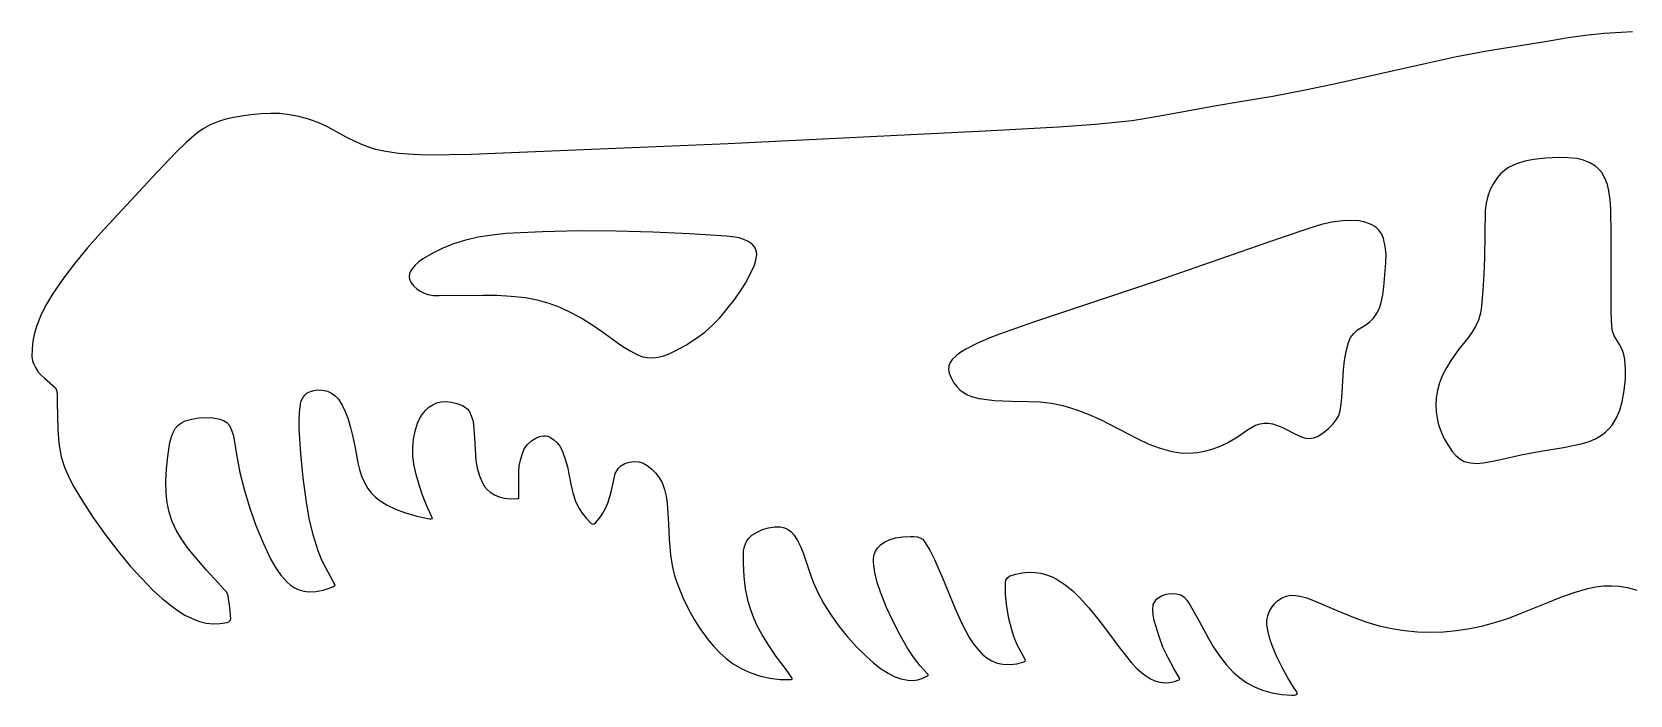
# Model space of a CAD drawing. Extents: x 31.2 to 77.5, y -5 to 41.3.
# Drawn here: x 31.19 to 43.1, y -5.02 to -0.07 of the extents above; entities that cross this region are included whole.
import ezdxf

# ---------------------------------------------------------------- set-up
doc = ezdxf.new("R2010")
doc.units = 0

msp = doc.modelspace()

# ---------------------------------------------------------------- linework, layer by layer
at = {"layer": '5'}
for p, q in [((42.761442, -0.100939), (42.620538, -0.120215)), ((42.902996, -0.087229), (42.761442, -0.100939)), ((43.114092, -0.074466), (42.902996, -0.087229)), ((42.029929, -0.218241), (41.80399, -0.260307)), ((42.480502, -0.145027), (42.029929, -0.218241)), ((42.620538, -0.120215), (42.480502, -0.145027)), ((41.579356, -0.308863), (40.893109, -0.463379)), ((41.80399, -0.260307), (41.579356, -0.308863)), ((40.893109, -0.463379), (40.665151, -0.510936)), ((40.206862, -0.593755), (40.001948, -0.627731)), ((40.436377, -0.554399), (40.206862, -0.593755)), ((40.665151, -0.510936), (40.436377, -0.554399)), ((32.709604, -0.70855), (32.644953, -0.72272)), ((32.803905, -0.694592), (32.709604, -0.70855)), ((32.898713, -0.684653), (32.803905, -0.694592)), ((32.969283, -0.681149), (32.898713, -0.684653)), ((33.039909, -0.683272), (32.969283, -0.681149)), ((33.110141, -0.691007), (33.039909, -0.683272)), ((33.179536, -0.704306), (33.110141, -0.691007)), ((33.252722, -0.724728), (33.179536, -0.704306)), ((39.593209, -0.702647), (39.388353, -0.737724)), ((39.797607, -0.664999), (39.593209, -0.702647)), ((40.001948, -0.627731), (39.797607, -0.664999)), ((32.419453, -0.831431), (32.341416, -0.898081)), ((32.468281, -0.796765), (32.419453, -0.831431)), ((32.520496, -0.767447), (32.468281, -0.796765)), ((32.58176, -0.742401), (32.520496, -0.767447)), ((32.644953, -0.72272), (32.58176, -0.742401)), ((33.324184, -0.750546), (33.252722, -0.724728)), ((33.393525, -0.781614), (33.324184, -0.750546)), ((33.460359, -0.817761), (33.393525, -0.781614)), ((33.547708, -0.865386), (33.460359, -0.817761)), ((38.291939, -0.813899), (36.378985, -0.909171)), ((38.840146, -0.78346), (38.291939, -0.813899)), ((39.114555, -0.764249), (38.840146, -0.78346)), ((39.388353, -0.737724), (39.114555, -0.764249)), ((32.341416, -0.898081), (32.268057, -0.969849)), ((33.637637, -0.907942), (33.547708, -0.865386)), ((33.695294, -0.930884), (33.637637, -0.907942)), ((33.754496, -0.949481), (33.695294, -0.930884)), ((33.814915, -0.963631), (33.754496, -0.949481)), ((36.378985, -0.909171), (34.465248, -0.98717)), ((32.268057, -0.969849), (32.122573, -1.122977)), ((33.922676, -0.97954), (33.814915, -0.963631)), ((34.031193, -0.988991), (33.922676, -0.97954)), ((34.140082, -0.99195), (34.031193, -0.988991)), ((34.465248, -0.98717), (34.140082, -0.99195)), ((42.250498, -1.057338), (42.191198, -1.08505)), ((42.312672, -1.03687), (42.250498, -1.057338)), ((42.376838, -1.023936), (42.312672, -1.03687)), ((42.469465, -1.014413), (42.376838, -1.023936)), ((42.562479, -1.010064), (42.469465, -1.014413)), ((42.632035, -1.011559), (42.562479, -1.010064)), ((42.701247, -1.018623), (42.632035, -1.011559)), ((42.750086, -1.030208), (42.701247, -1.018623)), ((42.796682, -1.048872), (42.750086, -1.030208)), ((42.840015, -1.074206), (42.796682, -1.048872)), ((32.122573, -1.122977), (31.701971, -1.575434)), ((42.108252, -1.15933), (42.079309, -1.203091)), ((42.132804, -1.131251), (42.108252, -1.15933)), ((42.16059, -1.106368), (42.132804, -1.131251)), ((42.191198, -1.08505), (42.16059, -1.106368)), ((42.86481, -1.096484), (42.840015, -1.074206)), ((42.886216, -1.122037), (42.86481, -1.096484)), ((42.909876, -1.164818), (42.886216, -1.122037)), ((42.92786, -1.210278), (42.909876, -1.164818)), ((42.03679, -1.298845), (42.023736, -1.349661)), ((42.05539, -1.249787), (42.03679, -1.298845)), ((42.079309, -1.203091), (42.05539, -1.249787)), ((42.939871, -1.257668), (42.92786, -1.210278)), ((42.949322, -1.32525), (42.939871, -1.257668)), ((42.016389, -1.40161), (42.011538, -1.760572)), ((42.023736, -1.349661), (42.016389, -1.40161)), ((42.954402, -1.3933), (42.949322, -1.32525)), ((42.956976, -1.585961), (42.954402, -1.3933)), ((40.720101, -1.533403), (40.483824, -1.614624)), ((40.797487, -1.510232), (40.720101, -1.533403)), ((40.876395, -1.492935), (40.797487, -1.510232)), ((40.956379, -1.481611), (40.876395, -1.492935)), ((41.017396, -1.479398), (40.956379, -1.481611)), ((41.078356, -1.482842), (41.017396, -1.479398)), ((41.121195, -1.491424), (41.078356, -1.482842)), ((41.162185, -1.506545), (41.121195, -1.491424)), ((41.200334, -1.527841), (41.162185, -1.506545)), ((41.226349, -1.552503), (41.200334, -1.527841)), ((31.701971, -1.575434), (31.606181, -1.683292)), ((34.3331, -1.653969), (34.254166, -1.685624)), ((34.414202, -1.628379), (34.3331, -1.653969)), ((34.516229, -1.604781), (34.414202, -1.628379)), ((34.619575, -1.587866), (34.516229, -1.604781)), ((34.723801, -1.577706), (34.619575, -1.587866)), ((34.996774, -1.563589), (34.723801, -1.577706)), ((35.270035, -1.557088), (34.996774, -1.563589)), ((35.54337, -1.558208), (35.270035, -1.557088)), ((35.816776, -1.565689), (35.54337, -1.558208)), ((36.089997, -1.578233), (35.816776, -1.565689)), ((36.362939, -1.595836), (36.089997, -1.578233)), ((36.411727, -1.601679), (36.362939, -1.595836)), ((36.460122, -1.610185), (36.411727, -1.601679)), ((36.494626, -1.620641), (36.460122, -1.610185)), ((36.52725, -1.635989), (36.494626, -1.620641)), ((36.557305, -1.655902), (36.52725, -1.635989)), ((36.571789, -1.672446), (36.557305, -1.655902)), ((40.483824, -1.614624), (39.57048, -1.932563)), ((41.246766, -1.581967), (41.226349, -1.552503)), ((41.260721, -1.614986), (41.246766, -1.581967)), ((41.273438, -1.674028), (41.260721, -1.614986)), ((42.95642, -1.778638), (42.956976, -1.585961)), ((31.606181, -1.683292), (31.514623, -1.794766)), ((34.104603, -1.766368), (34.07429, -1.788417)), ((34.177855, -1.723162), (34.104603, -1.766368)), ((34.254166, -1.685624), (34.177855, -1.723162)), ((36.582561, -1.691615), (36.571789, -1.672446)), ((36.574002, -1.813045), (36.585607, -1.77441)), ((36.589159, -1.71259), (36.582561, -1.691615)), ((36.585607, -1.77441), (36.591302, -1.734473)), ((36.591302, -1.734473), (36.589159, -1.71259)), ((41.279389, -1.734131), (41.273438, -1.674028)), ((41.2785, -1.79452), (41.279389, -1.734131)), ((42.011538, -1.760572), (42.008251, -1.880421)), ((42.955877, -2.163976), (42.95642, -1.778638)), ((31.514623, -1.794766), (31.427435, -1.909689)), ((34.005013, -1.876946), (34.002969, -1.896449)), ((34.002969, -1.896449), (34.00537, -1.915911)), ((34.011398, -1.858405), (34.005013, -1.876946)), ((34.021795, -1.841778), (34.011398, -1.858405)), ((34.046576, -1.813655), (34.021795, -1.841778)), ((34.07429, -1.788417), (34.046576, -1.813655)), ((36.507822, -1.945978), (36.543181, -1.880641)), ((36.543181, -1.880641), (36.574002, -1.813045)), ((41.262399, -1.974055), (41.2785, -1.79452)), ((42.008251, -1.880421), (42.001295, -2.000112)), ((31.427435, -1.909689), (31.344747, -2.027891)), ((34.00537, -1.915911), (34.018283, -1.944048)), ((34.018283, -1.944048), (34.036835, -1.968832)), ((34.036835, -1.968832), (34.060193, -1.989151)), ((34.060193, -1.989151), (34.08542, -2.007488)), ((34.08542, -2.007488), (34.113139, -2.02178)), ((34.113139, -2.02178), (34.142709, -2.031694)), ((36.420276, -2.076121), (36.46809, -2.008752)), ((36.46809, -2.008752), (36.507822, -1.945978)), ((39.57048, -1.932563), (38.653069, -2.238567)), ((41.254316, -2.032552), (41.262399, -1.974055)), ((42.001295, -2.000112), (41.990677, -2.119535)), ((31.300572, -2.103174), (31.262076, -2.181512)), ((31.344747, -2.027891), (31.300572, -2.103174)), ((34.142709, -2.031694), (34.183713, -2.038277)), ((34.183713, -2.038277), (34.225225, -2.039501)), ((34.225225, -2.039501), (34.547762, -2.035683)), ((34.225225, -2.039501), (34.225225, -2.039501)), ((34.547762, -2.035683), (34.655553, -2.036297)), ((34.655553, -2.036297), (34.763164, -2.042562)), ((34.763164, -2.042562), (34.870299, -2.054461)), ((34.870299, -2.054461), (34.956955, -2.071215)), ((34.956955, -2.071215), (35.041917, -2.09512)), ((35.041917, -2.09512), (35.124596, -2.126011)), ((35.124596, -2.126011), (35.21245, -2.166727)), ((36.316275, -2.204459), (36.36964, -2.141396)), ((36.36964, -2.141396), (36.420276, -2.076121)), ((41.210878, -2.171059), (41.229916, -2.131962)), ((41.229916, -2.131962), (41.243151, -2.090539)), ((41.243151, -2.090539), (41.254316, -2.032552)), ((41.990677, -2.119535), (41.982017, -2.171271)), ((31.262076, -2.181512), (31.229469, -2.262478)), ((35.21245, -2.166727), (35.297345, -2.213298)), ((35.297345, -2.213298), (35.378893, -2.26551)), ((36.20519, -2.311058), (36.262935, -2.260055)), ((36.262935, -2.260055), (36.316275, -2.204459)), ((38.653069, -2.238567), (38.400694, -2.32664)), ((41.067647, -2.294945), (41.12761, -2.256596)), ((41.12761, -2.256596), (41.158857, -2.233989)), ((41.158857, -2.233989), (41.18643, -2.207022)), ((41.18643, -2.207022), (41.210878, -2.171059)), ((41.967073, -2.221553), (41.946071, -2.26962)), ((41.982017, -2.171271), (41.967073, -2.221553)), ((42.960072, -2.267903), (42.955877, -2.163976)), ((31.199824, -2.378004), (31.193441, -2.437366)), ((31.21187, -2.319529), (31.199824, -2.378004)), ((31.229469, -2.262478), (31.21187, -2.319529)), ((35.378893, -2.26551), (35.461082, -2.322461)), ((35.461082, -2.322461), (35.541812, -2.381462)), ((36.062323, -2.407744), (36.143432, -2.357122)), ((36.143432, -2.357122), (36.20519, -2.311058)), ((38.314961, -2.360001), (38.230782, -2.397106)), ((38.400694, -2.32664), (38.314961, -2.360001)), ((40.998224, -2.388144), (41.014959, -2.352631)), ((41.014959, -2.352631), (41.038411, -2.321146)), ((41.038411, -2.321146), (41.067647, -2.294945)), ((41.887249, -2.356251), (41.821313, -2.437787)), ((41.919328, -2.314747), (41.887249, -2.356251)), ((41.946071, -2.26962), (41.919328, -2.314747)), ((42.966399, -2.304501), (42.960072, -2.267903)), ((42.978875, -2.339485), (42.966399, -2.304501)), ((42.997134, -2.371829), (42.978875, -2.339485)), ((43.019255, -2.404619), (42.997134, -2.371829)), ((31.193441, -2.437366), (31.19278, -2.497065)), ((31.19278, -2.497065), (31.197036, -2.524563)), ((35.541812, -2.381462), (35.593902, -2.418374)), ((35.593902, -2.418374), (35.648286, -2.451816)), ((35.648286, -2.451816), (35.704731, -2.481646)), ((35.704731, -2.481646), (35.739989, -2.494646)), ((35.739989, -2.494646), (35.776854, -2.501931)), ((35.814406, -2.50332), (35.85725, -2.497742)), ((35.85725, -2.497742), (35.899262, -2.48766)), ((35.899262, -2.48766), (35.939971, -2.473188)), ((35.939971, -2.473188), (35.978919, -2.454489)), ((35.978919, -2.454489), (36.062323, -2.407744)), ((38.07835, -2.485954), (38.047967, -2.515692)), ((38.11195, -2.459903), (38.07835, -2.485954)), ((38.148319, -2.437886), (38.11195, -2.459903)), ((38.230782, -2.397106), (38.148319, -2.437886)), ((40.969228, -2.524171), (40.981056, -2.455588)), ((40.981056, -2.455588), (40.998224, -2.388144)), ((41.821313, -2.437787), (41.760742, -2.523383)), ((43.036936, -2.440002), (43.019255, -2.404619)), ((43.049879, -2.477378), (43.036936, -2.440002)), ((43.057865, -2.516117), (43.049879, -2.477378)), ((31.197036, -2.524563), (31.205535, -2.551058)), ((31.205535, -2.551058), (31.218067, -2.575901)), ((31.218067, -2.575901), (31.237585, -2.604387)), ((31.237585, -2.604387), (31.260013, -2.630642)), ((35.776854, -2.501931), (35.814406, -2.50332)), ((38.023248, -2.563041), (38.020549, -2.589828)), ((38.020549, -2.589828), (38.024664, -2.616435)), ((38.032587, -2.537789), (38.023248, -2.563041)), ((38.024664, -2.616435), (38.039226, -2.652296)), ((38.047967, -2.515692), (38.032587, -2.537789)), ((40.950925, -2.798794), (40.962813, -2.593469)), ((40.962813, -2.593469), (40.969228, -2.524171)), ((41.728403, -2.576638), (41.700786, -2.632488)), ((41.760742, -2.523383), (41.728403, -2.576638)), ((43.062959, -2.588176), (43.057865, -2.516117)), ((43.061817, -2.660405), (43.062959, -2.588176)), ((31.260013, -2.630642), (31.2851, -2.654371)), ((31.2851, -2.654371), (31.368725, -2.725697)), ((31.368725, -2.725697), (31.376987, -2.75206)), ((38.039226, -2.652296), (38.05816, -2.686054)), ((38.05816, -2.686054), (38.08117, -2.717178)), ((38.08117, -2.717178), (38.10442, -2.741715)), ((41.678098, -2.690515), (41.66221, -2.745762)), ((41.700786, -2.632488), (41.678098, -2.690515)), ((43.053478, -2.746771), (43.061817, -2.660405)), ((31.376987, -2.75206), (31.379565, -2.779568)), ((31.379565, -2.779568), (31.380055, -2.833439)), ((31.380055, -2.833439), (31.386442, -3.036984)), ((33.185573, -2.910548), (33.192975, -2.849495)), ((33.192975, -2.849495), (33.199179, -2.824958)), ((33.199179, -2.824958), (33.209998, -2.802079)), ((33.209998, -2.802079), (33.225027, -2.781715)), ((33.225027, -2.781715), (33.243701, -2.764632)), ((33.243701, -2.764632), (33.267273, -2.753153)), ((33.267273, -2.753153), (33.29246, -2.745869)), ((33.29246, -2.745869), (33.31852, -2.742994)), ((33.31852, -2.742994), (33.356217, -2.745112)), ((33.356217, -2.745112), (33.393339, -2.752001)), ((33.393339, -2.752001), (33.424717, -2.765524)), ((33.424717, -2.765524), (33.452514, -2.785392)), ((33.452514, -2.785392), (33.475468, -2.810701)), ((33.475468, -2.810701), (33.503114, -2.855545)), ((33.503114, -2.855545), (33.526443, -2.902779)), ((34.150217, -2.871367), (34.177922, -2.852464)), ((34.177922, -2.852464), (34.208485, -2.838652)), ((34.208485, -2.838652), (34.24098, -2.830348)), ((34.24098, -2.830348), (34.274423, -2.827805)), ((34.274423, -2.827805), (34.31705, -2.832752)), ((34.31705, -2.832752), (34.358684, -2.843153)), ((34.358684, -2.843153), (34.398629, -2.858834)), ((38.10442, -2.741715), (38.130963, -2.762645)), ((38.130963, -2.762645), (38.160246, -2.779531)), ((38.160246, -2.779531), (38.191657, -2.792021)), ((38.191657, -2.792021), (38.247691, -2.805303)), ((38.247691, -2.805303), (38.304461, -2.814962)), ((38.304461, -2.814962), (38.361735, -2.820958)), ((38.361735, -2.820958), (38.489241, -2.826509)), ((38.489241, -2.826509), (38.616852, -2.82849)), ((38.616852, -2.82849), (38.702582, -2.832014)), ((38.702582, -2.832014), (38.787788, -2.842102)), ((38.787788, -2.842102), (38.87197, -2.858694)), ((40.937905, -2.896753), (40.945759, -2.847952)), ((40.945759, -2.847952), (40.950925, -2.798794)), ((41.652396, -2.802405), (41.649773, -2.852781)), ((41.649773, -2.852781), (41.652027, -2.903175)), ((41.66221, -2.745762), (41.652396, -2.802405)), ((41.652396, -2.802405), (41.652396, -2.802405)), ((43.020346, -2.892415), (43.038307, -2.832201)), ((43.038307, -2.832201), (43.053478, -2.746771)), ((32.305513, -2.988046), (32.333862, -2.974104)), ((32.333862, -2.974104), (32.384393, -2.959853)), ((32.384393, -2.959853), (32.43619, -2.951274)), ((32.43619, -2.951274), (32.488618, -2.948472)), ((32.488618, -2.948472), (32.541034, -2.951482)), ((32.541034, -2.951482), (32.592797, -2.960265)), ((32.592797, -2.960265), (32.62019, -2.969528)), ((32.62019, -2.969528), (32.644266, -2.985545)), ((33.182421, -2.971966), (33.185573, -2.910548)), ((33.183533, -3.033456), (33.182421, -2.971966)), ((33.526443, -2.902779), (33.54525, -2.951988)), ((33.54525, -2.951988), (33.566091, -3.022229)), ((34.065093, -2.990687), (34.08072, -2.957162)), ((34.08072, -2.957162), (34.100321, -2.925795)), ((34.100321, -2.925795), (34.123603, -2.897053)), ((34.123603, -2.897053), (34.150217, -2.871367)), ((34.398629, -2.858834), (34.418547, -2.870458)), ((34.418547, -2.870458), (34.436096, -2.885422)), ((34.436096, -2.885422), (34.450723, -2.903253)), ((34.450723, -2.903253), (34.465458, -2.93441)), ((34.465458, -2.93441), (34.475838, -2.967275)), ((34.475838, -2.967275), (34.481671, -3.001244)), ((38.87197, -2.858694), (38.967297, -2.887376)), ((38.87197, -2.858694), (38.87197, -2.858694)), ((38.967297, -2.887376), (39.060459, -2.922457)), ((39.060459, -2.922457), (39.151028, -2.963775)), ((39.151028, -2.963775), (39.291148, -3.034303)), ((40.885095, -2.994712), (40.908538, -2.965439)), ((40.908538, -2.965439), (40.926334, -2.932427)), ((40.926334, -2.932427), (40.937905, -2.896753)), ((41.652027, -2.903175), (41.659138, -2.953116)), ((41.659138, -2.953116), (41.671037, -3.002137)), ((42.963046, -3.003997), (42.995132, -2.94997)), ((42.995132, -2.94997), (43.020346, -2.892415)), ((31.386442, -3.036984), (31.394062, -3.139193)), ((32.229731, -3.098766), (32.2428, -3.064049)), ((32.2428, -3.064049), (32.259534, -3.030942)), ((32.259534, -3.030942), (32.280417, -3.007237)), ((32.280417, -3.007237), (32.305513, -2.988046)), ((32.644266, -2.985545), (32.663395, -3.00723)), ((32.663395, -3.00723), (32.678875, -3.041837)), ((32.678875, -3.041837), (32.690561, -3.077902)), ((32.690561, -3.077902), (32.698318, -3.115012)), ((33.195735, -3.217416), (33.183533, -3.033456)), ((33.566091, -3.022229), (33.583989, -3.093276)), ((33.583989, -3.093276), (33.603228, -3.189074)), ((34.034389, -3.110587), (34.046491, -3.049805)), ((34.046491, -3.049805), (34.065093, -2.990687)), ((34.481671, -3.001244), (34.48875, -3.099235)), ((34.946754, -3.101388), (34.973079, -3.090582)), ((34.973079, -3.090582), (35.000773, -3.084039)), ((35.000773, -3.084039), (35.019591, -3.08383)), ((35.019591, -3.08383), (35.037937, -3.088027)), ((35.037937, -3.088027), (35.054792, -3.096398)), ((39.291148, -3.034303), (39.430085, -3.107135)), ((40.092846, -3.138515), (40.172258, -3.092575)), ((40.172258, -3.092575), (40.247829, -3.040559)), ((40.247829, -3.040559), (40.276746, -3.021431)), ((40.276746, -3.021431), (40.307895, -3.006206)), ((40.307895, -3.006206), (40.340753, -2.99514)), ((40.340753, -2.99514), (40.371617, -2.99011)), ((40.371617, -2.99011), (40.402888, -2.990337)), ((40.402888, -2.990337), (40.433676, -2.995816)), ((40.433676, -2.995816), (40.470884, -3.006887)), ((40.470884, -3.006887), (40.506904, -3.021363)), ((40.506904, -3.021363), (40.541425, -3.039118)), ((40.541425, -3.039118), (40.594612, -3.067433)), ((40.594612, -3.067433), (40.649174, -3.092995)), ((40.649174, -3.092995), (40.678481, -3.101676)), ((40.739214, -3.099464), (40.767812, -3.088674)), ((40.767812, -3.088674), (40.811015, -3.062726)), ((40.811015, -3.062726), (40.850347, -3.031215)), ((40.850347, -3.031215), (40.885095, -2.994712)), ((41.671037, -3.002137), (41.68979, -3.055203)), ((41.68979, -3.055203), (41.713088, -3.106436)), ((42.839392, -3.106268), (42.884427, -3.08077)), ((42.884427, -3.08077), (42.913348, -3.058061)), ((42.913348, -3.058061), (42.939656, -3.032371)), ((42.939656, -3.032371), (42.963046, -3.003997)), ((31.394062, -3.139193), (31.409408, -3.240529)), ((32.203626, -3.238435), (32.220481, -3.134689)), ((32.220481, -3.134689), (32.229731, -3.098766)), ((32.698318, -3.115012), (32.715243, -3.222793)), ((33.603228, -3.189074), (33.620023, -3.285331)), ((34.028927, -3.172321), (34.034389, -3.110587)), ((34.03017, -3.234283), (34.028927, -3.172321)), ((34.48875, -3.099235), (34.500282, -3.267542)), ((34.843077, -3.222804), (34.859864, -3.181594)), ((34.859864, -3.181594), (34.883391, -3.149342)), ((34.883391, -3.149342), (34.912726, -3.122264)), ((34.912726, -3.122264), (34.946754, -3.101388)), ((35.054792, -3.096398), (35.081112, -3.11435)), ((35.081112, -3.11435), (35.1045, -3.135982)), ((35.1045, -3.135982), (35.124448, -3.160824)), ((35.124448, -3.160824), (35.140519, -3.188333)), ((35.140519, -3.188333), (35.163102, -3.250797)), ((39.430085, -3.107135), (39.511904, -3.145634)), ((39.511904, -3.145634), (39.596746, -3.176913)), ((39.596746, -3.176913), (39.683975, -3.200738)), ((39.683975, -3.200738), (39.747154, -3.211053)), ((39.747154, -3.211053), (39.811104, -3.213973)), ((39.811104, -3.213973), (39.874961, -3.209458)), ((39.874961, -3.209458), (39.937864, -3.197569)), ((39.937864, -3.197569), (39.991087, -3.182159)), ((39.991087, -3.182159), (40.042864, -3.16243)), ((40.042864, -3.16243), (40.092846, -3.138515)), ((40.678481, -3.101676), (40.708968, -3.103866)), ((40.708968, -3.103866), (40.739214, -3.099464)), ((41.713088, -3.106436), (41.740753, -3.155449)), ((41.740753, -3.155449), (41.772577, -3.201869)), ((41.772577, -3.201869), (41.798187, -3.23091)), ((42.295611, -3.224853), (42.447647, -3.195518)), ((42.447647, -3.195518), (42.600523, -3.17094)), ((42.600523, -3.17094), (42.671772, -3.157905)), ((42.671772, -3.157905), (42.742475, -3.142179)), ((42.742475, -3.142179), (42.791894, -3.126816)), ((42.791894, -3.126816), (42.839392, -3.106268)), ((31.409408, -3.240529), (31.434679, -3.318296)), ((31.434679, -3.318296), (31.466482, -3.393628)), ((32.190715, -3.421348), (32.194368, -3.329694)), ((32.194368, -3.329694), (32.203626, -3.238435)), ((32.715243, -3.222793), (32.741857, -3.358057)), ((33.213518, -3.398555), (33.195735, -3.217416)), ((33.620023, -3.285331), (33.631479, -3.33588)), ((34.038103, -3.295748), (34.03017, -3.234283)), ((34.055245, -3.373902), (34.038103, -3.295748)), ((34.500282, -3.267542), (34.509508, -3.325393)), ((34.509508, -3.325393), (34.525479, -3.381756)), ((34.819573, -3.353717), (34.822821, -3.309338)), ((34.822821, -3.309338), (34.830685, -3.265541)), ((34.830685, -3.265541), (34.843077, -3.222804)), ((35.163102, -3.250797), (35.180855, -3.314801)), ((35.180855, -3.314801), (35.193674, -3.379974)), ((35.548308, -3.344548), (35.562545, -3.325298)), ((35.562545, -3.325298), (35.580267, -3.309198)), ((35.580267, -3.309198), (35.610053, -3.291221)), ((35.610053, -3.291221), (35.64295, -3.279902)), ((35.64295, -3.279902), (35.677491, -3.275745)), ((35.677491, -3.275745), (35.712135, -3.278936)), ((35.712135, -3.278936), (35.745336, -3.289332)), ((35.745336, -3.289332), (35.775613, -3.30647)), ((35.775613, -3.30647), (35.809043, -3.333081)), ((41.798187, -3.23091), (41.828137, -3.255452)), ((41.828137, -3.255452), (41.861646, -3.274854)), ((41.861646, -3.274854), (41.907927, -3.286601)), ((41.907927, -3.286601), (41.9555, -3.290687)), ((41.9555, -3.290687), (42.003106, -3.287003)), ((42.003106, -3.287003), (42.074086, -3.274221)), ((42.074086, -3.274221), (42.144565, -3.258919)), ((42.144565, -3.258919), (42.295611, -3.224853)), ((31.466482, -3.393628), (31.504585, -3.465977)), ((32.192678, -3.513054), (32.190715, -3.421348)), ((32.741857, -3.358057), (32.775104, -3.491844)), ((33.236843, -3.579065), (33.213518, -3.398555)), ((33.631479, -3.33588), (33.647859, -3.385055)), ((33.647859, -3.385055), (33.669004, -3.432377)), ((33.669004, -3.432377), (33.694707, -3.477386)), ((34.076782, -3.450961), (34.055245, -3.373902)), ((34.102644, -3.526677), (34.076782, -3.450961)), ((34.525479, -3.381756), (34.547975, -3.435848)), ((34.547975, -3.435848), (34.564138, -3.461417)), ((34.819089, -3.52584), (34.819573, -3.353717)), ((35.193674, -3.379974), (35.205921, -3.444848)), ((35.205921, -3.444848), (35.22226, -3.508814)), ((35.506749, -3.502719), (35.523495, -3.425074)), ((35.523495, -3.425074), (35.538103, -3.366207)), ((35.538103, -3.366207), (35.548308, -3.344548)), ((35.809043, -3.333081), (35.839127, -3.363425)), ((35.839127, -3.363425), (35.865451, -3.397084)), ((35.865451, -3.397084), (35.887651, -3.433593)), ((35.887651, -3.433593), (35.904383, -3.483487)), ((31.504585, -3.465977), (31.573188, -3.58011)), ((32.200732, -3.584225), (32.192678, -3.513054)), ((32.775104, -3.491844), (32.814903, -3.623831)), ((33.694707, -3.477386), (33.719848, -3.509222)), ((33.719848, -3.509222), (33.748296, -3.538142)), ((33.748296, -3.538142), (33.779715, -3.563803)), ((33.779715, -3.563803), (33.839204, -3.600432)), ((34.132749, -3.600809), (34.102644, -3.526677)), ((34.564138, -3.461417), (34.583512, -3.484648)), ((34.583512, -3.484648), (34.605763, -3.50514)), ((34.605763, -3.50514), (34.637861, -3.52504)), ((34.637861, -3.52504), (34.672545, -3.539984)), ((34.672545, -3.539984), (34.709055, -3.549645)), ((34.709055, -3.549645), (34.760619, -3.554514)), ((34.760619, -3.554514), (34.812347, -3.551888)), ((34.812347, -3.551888), (34.818256, -3.548293)), ((34.818256, -3.548293), (34.819604, -3.54151)), ((34.819604, -3.54151), (34.819089, -3.52584)), ((35.22226, -3.508814), (35.242625, -3.571615)), ((35.485161, -3.579161), (35.506749, -3.502719)), ((35.904383, -3.483487), (35.916533, -3.53469)), ((35.916533, -3.53469), (35.924001, -3.586783)), ((31.573188, -3.58011), (31.646275, -3.691424)), ((32.216007, -3.654202), (32.200732, -3.584225)), ((32.238346, -3.722255), (32.216007, -3.654202)), ((32.814903, -3.623831), (32.861157, -3.753697)), ((33.2585, -3.701272), (33.236843, -3.579065)), ((33.839204, -3.600432), (33.901809, -3.631435)), ((33.901809, -3.631435), (33.967, -3.656548)), ((33.967, -3.656548), (34.059796, -3.682934)), ((34.059796, -3.682934), (34.154285, -3.702404)), ((34.175967, -3.699715), (34.132749, -3.600809)), ((35.242625, -3.571615), (35.263886, -3.617958)), ((35.263886, -3.617958), (35.290586, -3.661396)), ((35.290586, -3.661396), (35.322337, -3.701291)), ((35.420373, -3.698728), (35.446264, -3.661301)), ((35.446264, -3.661301), (35.467945, -3.621288)), ((35.467945, -3.621288), (35.485161, -3.579161)), ((35.924001, -3.586783), (35.935096, -3.739972)), ((31.646275, -3.691424), (31.745169, -3.82948)), ((32.267514, -3.787672), (32.238346, -3.722255)), ((32.309177, -3.856066), (32.267514, -3.787672)), ((32.861157, -3.753697), (32.913753, -3.881126)), ((33.287423, -3.821965), (33.2585, -3.701272)), ((34.154285, -3.702404), (34.165433, -3.703534)), ((34.165433, -3.703534), (34.175967, -3.699715)), ((35.322337, -3.701291), (35.358672, -3.737061)), ((35.358672, -3.737061), (35.36942, -3.742944)), ((35.36942, -3.742944), (35.38158, -3.741445)), ((35.38158, -3.741445), (35.390577, -3.733128)), ((35.390577, -3.733128), (35.420373, -3.698728)), ((35.935096, -3.739972), (35.939778, -3.856012)), ((36.555899, -3.825897), (36.593826, -3.801476)), ((36.593826, -3.801476), (36.634836, -3.782689)), ((36.634836, -3.782689), (36.678098, -3.769915)), ((36.678098, -3.769915), (36.722736, -3.763415)), ((36.722736, -3.763415), (36.767844, -3.76332)), ((36.767844, -3.76332), (36.797149, -3.770146)), ((36.797149, -3.770146), (36.824423, -3.782854)), ((36.824423, -3.782854), (36.848499, -3.800901)), ((36.848499, -3.800901), (36.868348, -3.823515)), ((31.745169, -3.82948), (31.848787, -3.964028)), ((32.355074, -3.921695), (32.309177, -3.856066)), ((32.40502, -3.984297), (32.355074, -3.921695)), ((32.913753, -3.881126), (32.972564, -4.005808)), ((33.323511, -3.940714), (33.287423, -3.821965)), ((35.939778, -3.856012), (35.948844, -3.971791)), ((36.49415, -3.942372), (36.499434, -3.9088)), ((36.499434, -3.9088), (36.511947, -3.877201)), ((36.511947, -3.877201), (36.531078, -3.849112)), ((36.531078, -3.849112), (36.555899, -3.825897)), ((36.868348, -3.823515), (36.894986, -3.865869)), ((36.894986, -3.865869), (36.917715, -3.910443)), ((36.917715, -3.910443), (36.936354, -3.956877)), ((37.47711, -3.943156), (37.492528, -3.918488)), ((37.492528, -3.918488), (37.512206, -3.897064)), ((37.512206, -3.897064), (37.546828, -3.87438)), ((37.546828, -3.87438), (37.584501, -3.857232)), ((37.584501, -3.857232), (37.624345, -3.84602)), ((37.624345, -3.84602), (37.6802, -3.838191)), ((37.6802, -3.838191), (37.736485, -3.834571)), ((37.736485, -3.834571), (37.762637, -3.835005)), ((37.762637, -3.835005), (37.788658, -3.83765)), ((37.788658, -3.83765), (37.808145, -3.844314)), ((37.808145, -3.844314), (37.825455, -3.855472)), ((37.825455, -3.855472), (37.839572, -3.870467)), ((37.839572, -3.870467), (37.879953, -3.937219)), ((31.848787, -3.964028), (31.92751, -4.058198)), ((32.490698, -4.083666), (32.40502, -3.984297)), ((32.972564, -4.005808), (33.006164, -4.066003)), ((33.349313, -4.006212), (33.323511, -3.940714)), ((33.380554, -4.069297), (33.349313, -4.006212)), ((35.948844, -3.971791), (35.96054, -4.050698)), ((36.491986, -4.037169), (36.49415, -3.942372)), ((36.496866, -4.131866), (36.491986, -4.037169)), ((36.936354, -3.956877), (36.981765, -4.090239)), ((37.460826, -4.027888), (37.460986, -3.998799)), ((37.47096, -4.103742), (37.460826, -4.027888)), ((37.460986, -3.998799), (37.466476, -3.970232)), ((37.466476, -3.970232), (37.47711, -3.943156)), ((37.879953, -3.937219), (37.915036, -4.006901)), ((37.915036, -4.006901), (37.974217, -4.143334)), ((31.92751, -4.058198), (32.009968, -4.149115)), ((32.009968, -4.149115), (32.096028, -4.236631)), ((32.578767, -4.180922), (32.490698, -4.083666)), ((33.006164, -4.066003), (33.046057, -4.122226)), ((33.046057, -4.122226), (33.09178, -4.173819)), ((33.450731, -4.19788), (33.380554, -4.069297)), ((35.96054, -4.050698), (35.97946, -4.128191)), ((35.97946, -4.128191), (36.005441, -4.203611)), ((36.508763, -4.225938), (36.496866, -4.131866)), ((36.981765, -4.090239), (37.012245, -4.174798)), ((37.488231, -4.178295), (37.47096, -4.103742)), ((37.974217, -4.143334), (38.066254, -4.365438)), ((38.443384, -4.181719), (38.447526, -4.160518)), ((38.447526, -4.160518), (38.45878, -4.142078)), ((38.45878, -4.142078), (38.475741, -4.1287)), ((38.475741, -4.1287), (38.52153, -4.114511)), ((38.52153, -4.114511), (38.568603, -4.105446)), ((38.568603, -4.105446), (38.616386, -4.101615)), ((38.616386, -4.101615), (38.664302, -4.103064)), ((38.664302, -4.103064), (38.707691, -4.109434)), ((38.707691, -4.109434), (38.750117, -4.120531)), ((38.750117, -4.120531), (38.791069, -4.13622)), ((38.791069, -4.13622), (38.83005, -4.156311)), ((38.83005, -4.156311), (38.889557, -4.195346)), ((32.096028, -4.236631), (32.163193, -4.297737)), ((32.625613, -4.230282), (32.578767, -4.180922)), ((32.638427, -4.244763), (32.625613, -4.230282)), ((32.648251, -4.26142), (32.638427, -4.244763)), ((32.654724, -4.279642), (32.648251, -4.26142)), ((32.666498, -4.364302), (32.654724, -4.279642)), ((33.09178, -4.173819), (33.119073, -4.197538)), ((33.119073, -4.197538), (33.149423, -4.217195)), ((33.149423, -4.217195), (33.18223, -4.232401)), ((33.18223, -4.232401), (33.216845, -4.242856)), ((33.216845, -4.242856), (33.252585, -4.248352)), ((33.252585, -4.248352), (33.307441, -4.246)), ((33.307441, -4.246), (33.361407, -4.235883)), ((33.361407, -4.235883), (33.41339, -4.218206)), ((33.41339, -4.218206), (33.432977, -4.209726)), ((33.432977, -4.209726), (33.450731, -4.19788)), ((36.005441, -4.203611), (36.041189, -4.288905)), ((36.527612, -4.318868), (36.508763, -4.225938)), ((37.012245, -4.174798), (37.048796, -4.256916)), ((37.048796, -4.256916), (37.091226, -4.336156)), ((37.512484, -4.250878), (37.488231, -4.178295)), ((37.558493, -4.36346), (37.512484, -4.250878)), ((38.445549, -4.270185), (38.443384, -4.181719)), ((38.454152, -4.358258), (38.445549, -4.270185)), ((38.889557, -4.195346), (38.944982, -4.239988)), ((38.944982, -4.239988), (38.995798, -4.289813)), ((39.587466, -4.288386), (39.607681, -4.277609)), ((39.607681, -4.277609), (39.64231, -4.265563)), ((39.64231, -4.265563), (39.678549, -4.259992)), ((39.678549, -4.259992), (39.715197, -4.261082)), ((39.715197, -4.261082), (39.75104, -4.268797)), ((39.75104, -4.268797), (39.775208, -4.286752)), ((40.501422, -4.293673), (40.535047, -4.27988)), ((40.535047, -4.27988), (40.570743, -4.273043)), ((40.570743, -4.273043), (40.607085, -4.273435)), ((40.607085, -4.273435), (40.648185, -4.280964)), ((40.648185, -4.280964), (40.688146, -4.293173)), ((42.58146, -4.287122), (42.680577, -4.252503)), ((42.680577, -4.252503), (42.781399, -4.223221)), ((42.781399, -4.223221), (42.840013, -4.210626)), ((42.840013, -4.210626), (42.899543, -4.203536)), ((42.899543, -4.203536), (42.959475, -4.202009)), ((42.959475, -4.202009), (43.019289, -4.206061)), ((43.019289, -4.206061), (43.078467, -4.215656)), ((43.078467, -4.215656), (43.146673, -4.234307)), ((32.163193, -4.297737), (32.233798, -4.354832)), ((32.233798, -4.354832), (32.281731, -4.389481)), ((32.281731, -4.389481), (32.33239, -4.420007)), ((32.675304, -4.449322), (32.666498, -4.364302)), ((36.041189, -4.288905), (36.081632, -4.372076)), ((36.081632, -4.372076), (36.126643, -4.452867)), ((36.546434, -4.382553), (36.527612, -4.318868)), ((36.56983, -4.444704), (36.546434, -4.382553)), ((37.091226, -4.336156), (37.144989, -4.421792)), ((37.6095, -4.473868), (37.558493, -4.36346)), ((38.066254, -4.365438), (38.11671, -4.47821)), ((38.469147, -4.445471), (38.454152, -4.358258)), ((38.995798, -4.289813), (39.066423, -4.367815)), ((39.066423, -4.367815), (39.133369, -4.448997)), ((39.541226, -4.381371), (39.545576, -4.341629)), ((39.543239, -4.421299), (39.541226, -4.381371)), ((39.545576, -4.341629), (39.555734, -4.321096)), ((39.555734, -4.321096), (39.569899, -4.303091)), ((39.569899, -4.303091), (39.587466, -4.288386)), ((39.775208, -4.286752), (39.796166, -4.308369)), ((39.796166, -4.308369), (39.813365, -4.333081)), ((39.813365, -4.333081), (39.88484, -4.460718)), ((40.397426, -4.427264), (40.408541, -4.395522)), ((40.408541, -4.395522), (40.42475, -4.366054)), ((40.42475, -4.366054), (40.44561, -4.339672)), ((40.44561, -4.339672), (40.471208, -4.313872)), ((40.471208, -4.313872), (40.501422, -4.293673)), ((40.688146, -4.293173), (40.769135, -4.323501)), ((40.769135, -4.323501), (40.906461, -4.383783)), ((40.906461, -4.383783), (41.045399, -4.440252)), ((42.286287, -4.407322), (42.484332, -4.32698)), ((42.484332, -4.32698), (42.58146, -4.287122)), ((32.33239, -4.420007), (32.385421, -4.446196)), ((32.385421, -4.446196), (32.440453, -4.467866)), ((32.440453, -4.467866), (32.491171, -4.481021)), ((32.491171, -4.481021), (32.543268, -4.486614)), ((32.543268, -4.486614), (32.595622, -4.484524)), ((32.595622, -4.484524), (32.647107, -4.474796)), ((32.647107, -4.474796), (32.659325, -4.469817)), ((32.659325, -4.469817), (32.669115, -4.460973)), ((32.669115, -4.460973), (32.675304, -4.449322)), ((36.126643, -4.452867), (36.176083, -4.531025)), ((36.597676, -4.504992), (36.56983, -4.444704)), ((36.629825, -4.5631), (36.597676, -4.504992)), ((37.144989, -4.421792), (37.204037, -4.503873)), ((37.204037, -4.503873), (37.268136, -4.582073)), ((37.659769, -4.571363), (37.6095, -4.473868)), ((38.11671, -4.47821), (38.174242, -4.587541)), ((38.490455, -4.53136), (38.469147, -4.445471)), ((39.133369, -4.448997), (39.196492, -4.533185)), ((39.551562, -4.460401), (39.543239, -4.421299)), ((39.587902, -4.579174), (39.551562, -4.460401)), ((39.88484, -4.460718), (39.952989, -4.590161)), ((40.39156, -4.494039), (40.391714, -4.460408)), ((40.40042, -4.546587), (40.39156, -4.494039)), ((40.391714, -4.460408), (40.397426, -4.427264)), ((41.045399, -4.440252), (41.135808, -4.472664)), ((41.135808, -4.472664), (41.228008, -4.499558)), ((41.228008, -4.499558), (41.321664, -4.520836)), ((41.321664, -4.520836), (41.417414, -4.535488)), ((41.803975, -4.53541), (41.902904, -4.520194)), ((41.902904, -4.520194), (42.000878, -4.499711)), ((42.000878, -4.499711), (42.097617, -4.47402)), ((42.097617, -4.47402), (42.192844, -4.443194)), ((42.192844, -4.443194), (42.286287, -4.407322)), ((36.176083, -4.531025), (36.229798, -4.60631)), ((36.229798, -4.60631), (36.271279, -4.655804)), ((36.681866, -4.646808), (36.629825, -4.5631)), ((37.268136, -4.582073), (37.337684, -4.659566)), ((37.714013, -4.666704), (37.659769, -4.571363)), ((38.174242, -4.587541), (38.202773, -4.631757)), ((38.202773, -4.631757), (38.23505, -4.673316)), ((38.508783, -4.587446), (38.490455, -4.53136)), ((38.532242, -4.641586), (38.508783, -4.587446)), ((38.589982, -4.751812), (38.532242, -4.641586)), ((39.196492, -4.533185), (39.28764, -4.656623)), ((39.616791, -4.658703), (39.587902, -4.579174)), ((39.952989, -4.590161), (39.992951, -4.659405)), ((40.41379, -4.598171), (40.40042, -4.546587)), ((40.43157, -4.648407), (40.41379, -4.598171)), ((41.417414, -4.535488), (41.513877, -4.544293)), ((41.513877, -4.544293), (41.610697, -4.547219)), ((41.610697, -4.547219), (41.707516, -4.544254)), ((41.707516, -4.544254), (41.803975, -4.53541)), ((36.271279, -4.655804), (36.316316, -4.702087)), ((36.316316, -4.702087), (36.36466, -4.744904)), ((36.36466, -4.744904), (36.416045, -4.78402)), ((36.737363, -4.728267), (36.681866, -4.646808)), ((36.796218, -4.807332), (36.737363, -4.728267)), ((37.337684, -4.659566), (37.411798, -4.732703)), ((37.411798, -4.732703), (37.461734, -4.776941)), ((37.75921, -4.734741), (37.714013, -4.666704)), ((37.80954, -4.799073), (37.75921, -4.734741)), ((38.23505, -4.673316), (38.270828, -4.711903)), ((38.270828, -4.711903), (38.304742, -4.739526)), ((38.304742, -4.739526), (38.342463, -4.761669)), ((38.593159, -4.757473), (38.589982, -4.751812)), ((38.590665, -4.763468), (38.593159, -4.757473)), ((39.28764, -4.656623), (39.38335, -4.776557)), ((39.652738, -4.735301), (39.616791, -4.658703)), ((39.695617, -4.81412), (39.652738, -4.735301)), ((39.992951, -4.659405), (40.037838, -4.725564)), ((40.037838, -4.725564), (40.087412, -4.788286)), ((40.465759, -4.730866), (40.43157, -4.648407)), ((40.504618, -4.81123), (40.465759, -4.730866)), ((36.416045, -4.78402), (36.480297, -4.821158)), ((36.480297, -4.821158), (36.547972, -4.851615)), ((36.547972, -4.851615), (36.618379, -4.875078)), ((36.618379, -4.875078), (36.690795, -4.891309)), ((36.827632, -4.850846), (36.796218, -4.807332)), ((36.85672, -4.895948), (36.827632, -4.850846)), ((37.461734, -4.776941), (37.514611, -4.817617)), ((37.514611, -4.817617), (37.570178, -4.854536)), ((37.570178, -4.854536), (37.616319, -4.878672)), ((37.616319, -4.878672), (37.665341, -4.896231)), ((37.864701, -4.859314), (37.80954, -4.799073)), ((37.828461, -4.891212), (37.862449, -4.874017)), ((37.862449, -4.874017), (37.867526, -4.870419)), ((37.868469, -4.864267), (37.864701, -4.859314)), ((37.867526, -4.870419), (37.868469, -4.864267)), ((38.342463, -4.761669), (38.383113, -4.777816)), ((38.383113, -4.777816), (38.425746, -4.787593)), ((38.425746, -4.787593), (38.478099, -4.78925)), ((38.478099, -4.78925), (38.530121, -4.783138)), ((38.530121, -4.783138), (38.580664, -4.769391)), ((38.580664, -4.769391), (38.590665, -4.763468)), ((39.38335, -4.776557), (39.425644, -4.821531)), ((39.425644, -4.821531), (39.472822, -4.861351)), ((39.472822, -4.861351), (39.524259, -4.895492)), ((39.741163, -4.891429), (39.695617, -4.81412)), ((40.087412, -4.788286), (40.141413, -4.847241)), ((40.141413, -4.847241), (40.190064, -4.888836)), ((40.548018, -4.889235), (40.504618, -4.81123)), ((36.690795, -4.891309), (36.764481, -4.900139)), ((36.764481, -4.900139), (36.838682, -4.90148)), ((36.838682, -4.90148), (36.848282, -4.900606)), ((36.848282, -4.900606), (36.85672, -4.895948)), ((37.665341, -4.896231), (37.716313, -4.906878)), ((37.716313, -4.906878), (37.75439, -4.907868)), ((37.75439, -4.907868), (37.792113, -4.902599)), ((37.792113, -4.902599), (37.828461, -4.891212)), ((39.524259, -4.895492), (39.557816, -4.910865)), ((39.557816, -4.910865), (39.593353, -4.920839)), ((39.593353, -4.920839), (39.630009, -4.925174)), ((39.630009, -4.925174), (39.666892, -4.923764)), ((39.666892, -4.923764), (39.703109, -4.916643)), ((39.703109, -4.916643), (39.737781, -4.903984)), ((39.737781, -4.903984), (39.742945, -4.898642)), ((39.742945, -4.898642), (39.741163, -4.891429)), ((40.190064, -4.888836), (40.242843, -4.925051)), ((40.242843, -4.925051), (40.299158, -4.955477)), ((40.299158, -4.955477), (40.358376, -4.979774)), ((40.358376, -4.979774), (40.42939, -4.99907)), ((40.42939, -4.99907), (40.501938, -5.011404)), ((40.595818, -4.964625), (40.548018, -4.889235)), ((40.609582, -4.986125), (40.595818, -4.964625)), ((40.620015, -5.009424), (40.609582, -4.986125)), ((40.501938, -5.011404), (40.575339, -5.016658)), ((40.575339, -5.016658), (40.598209, -5.016325)), ((40.598209, -5.016325), (40.620015, -5.009424))]:
    msp.add_line(p, q, dxfattribs=at)

doc.saveas('drawing.dxf')
